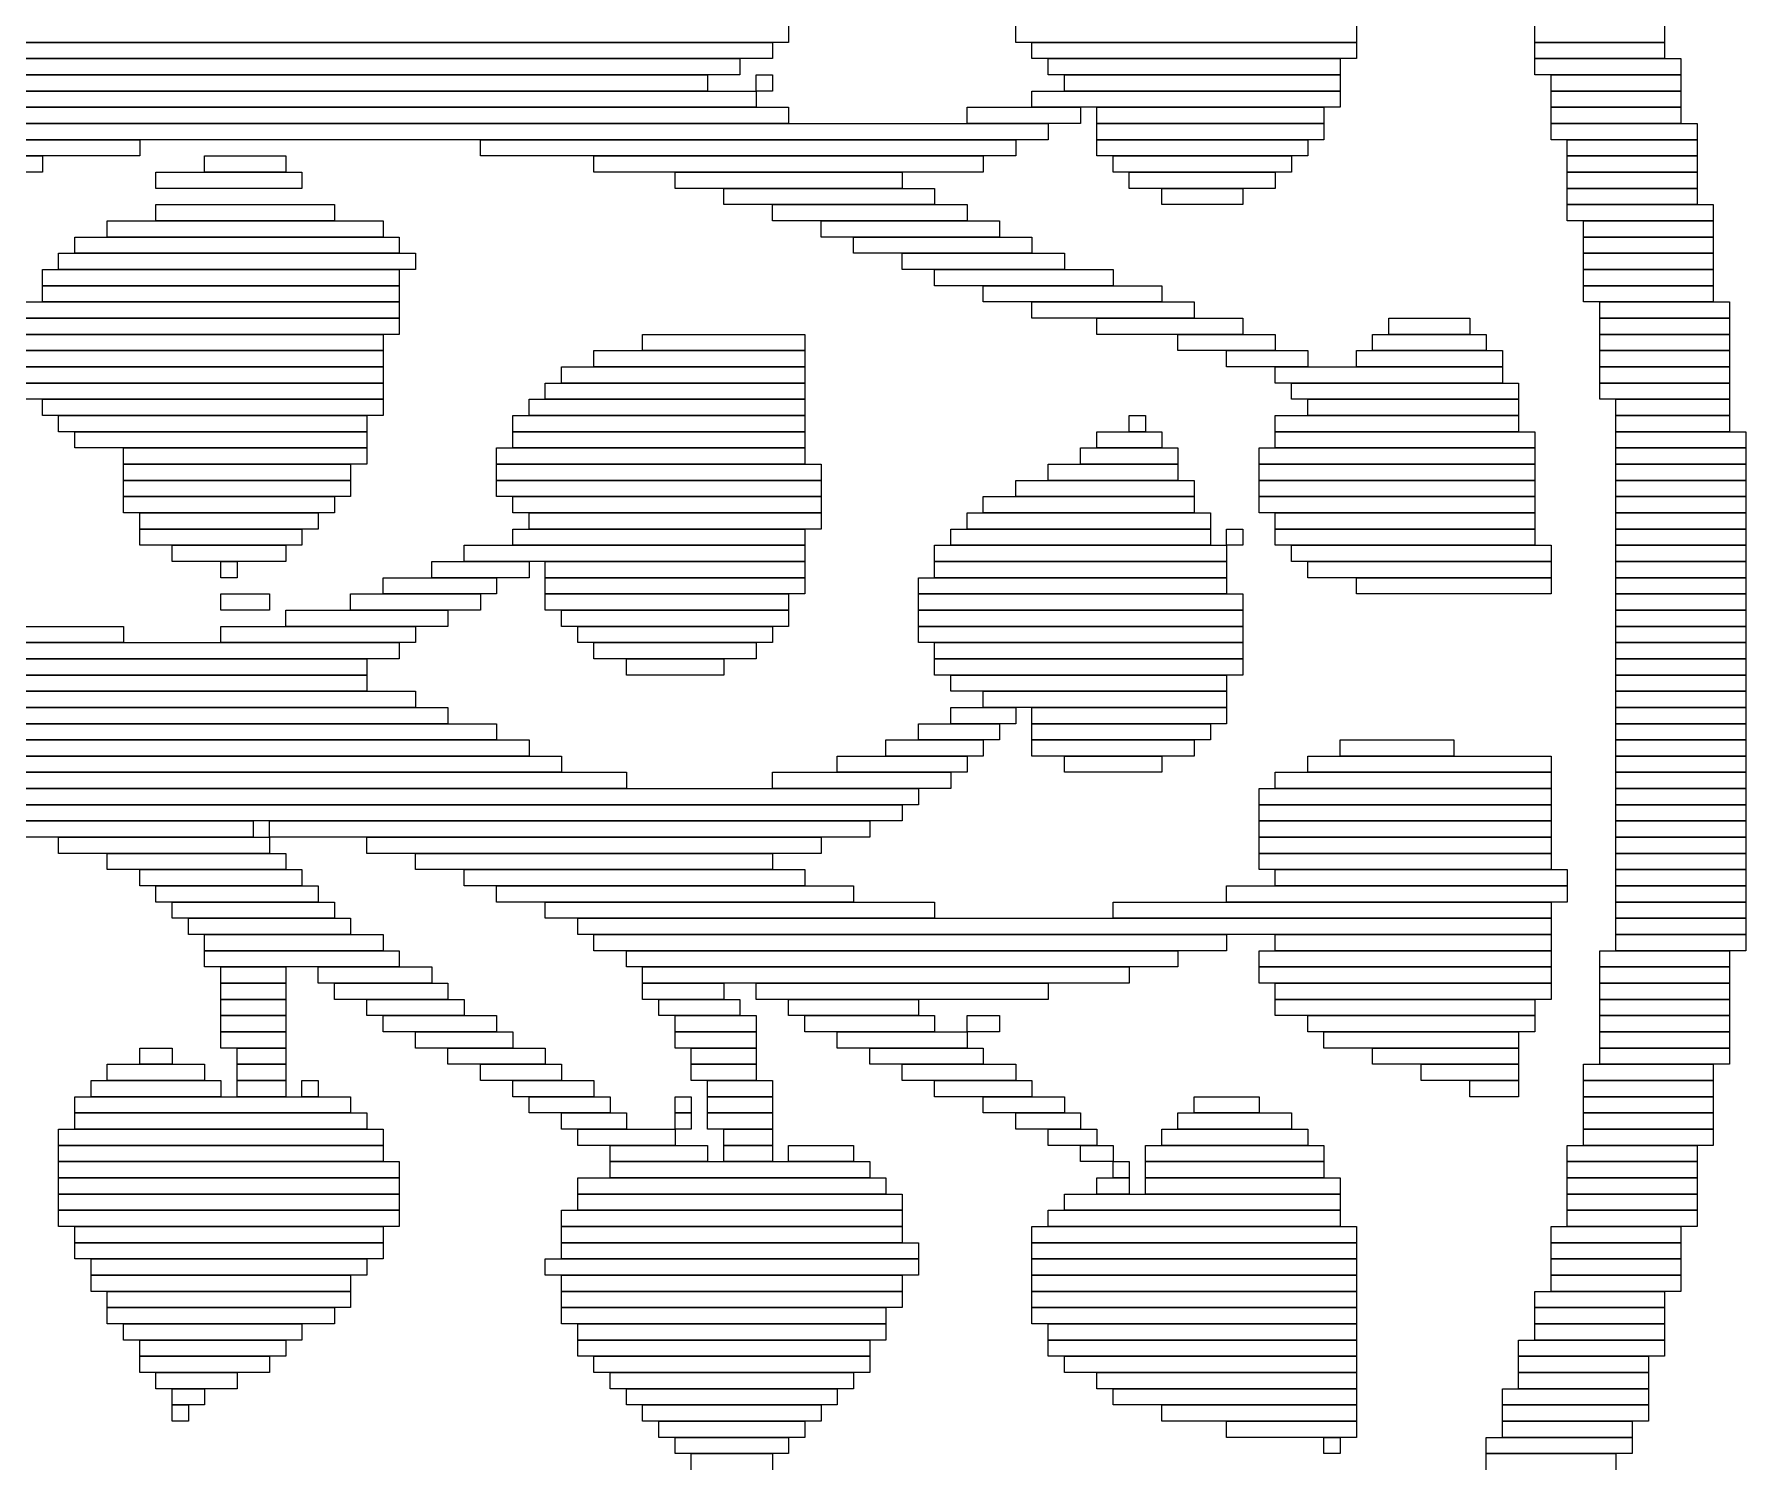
# Model space of a CAD drawing. Extents: x 365 to 658, y 364 to 660.
# Drawn here: x 552.5 to 658, y 463.5 to 551.5 of the extents above; entities that cross this region are included whole.
import ezdxf

# ---------------------------------------------------------------- set-up
doc = ezdxf.new("R2010")
doc.units = 0

msp = doc.modelspace()

# ---------------------------------------------------------------- linework, layer by layer
for p, q in [((599, 552), (599, 551)), ((613, 551), (613, 552)), ((634, 552), (634, 551)), ((645, 551), (645, 552)), ((653, 552), (653, 551)), ((542, 551), (598, 551)), ((599, 551), (546, 551)), ((598, 551), (598, 550)), ((634, 551), (613, 551)), ((614, 551), (634, 551)), ((614, 550), (614, 551)), ((634, 551), (634, 550)), ((653, 551), (645, 551)), ((645, 551), (653, 551)), ((645, 550), (645, 551)), ((653, 551), (653, 550)), ((539, 550), (596, 550)), ((598, 550), (542, 550)), ((596, 550), (596, 549)), ((634, 550), (614, 550)), ((615, 550), (633, 550)), ((615, 549), (615, 550)), ((633, 550), (633, 549)), ((653, 550), (645, 550)), ((645, 550), (654, 550)), ((645, 549), (645, 550)), ((654, 550), (654, 549)), ((521, 549), (594, 549)), ((596, 549), (539, 549)), ((594, 549), (594, 548)), ((597, 549), (598, 549)), ((597, 548), (597, 549)), ((598, 549), (598, 548)), ((633, 549), (615, 549)), ((616, 549), (633, 549)), ((616, 548), (616, 549)), ((633, 549), (633, 548)), ((654, 549), (645, 549)), ((646, 549), (654, 549)), ((646, 548), (646, 549)), ((654, 549), (654, 548)), ((594, 548), (521, 548)), ((521, 548), (597, 548)), ((598, 548), (597, 548)), ((597, 548), (597, 547)), ((614, 548), (633, 548)), ((614, 547), (614, 548)), ((633, 548), (616, 548)), ((633, 548), (633, 547)), ((654, 548), (646, 548)), ((646, 548), (654, 548)), ((646, 547), (646, 548)), ((654, 548), (654, 547)), ((597, 547), (521, 547)), ((521, 547), (599, 547)), ((599, 547), (599, 546)), ((610, 547), (617, 547)), ((610, 546), (610, 547)), ((633, 547), (614, 547)), ((617, 547), (617, 546)), ((618, 547), (632, 547)), ((618, 546), (618, 547)), ((632, 547), (632, 546)), ((654, 547), (646, 547)), ((646, 547), (654, 547)), ((646, 546), (646, 547)), ((654, 547), (654, 546)), ((520, 546), (615, 546)), ((599, 546), (521, 546)), ((617, 546), (610, 546)), ((615, 546), (615, 545)), ((632, 546), (618, 546)), ((618, 546), (632, 546)), ((618, 545), (618, 546)), ((632, 546), (632, 545)), ((654, 546), (646, 546)), ((646, 546), (655, 546)), ((646, 545), (646, 546)), ((655, 546), (655, 545)), ((519, 545), (559, 545)), ((615, 545), (520, 545)), ((559, 545), (559, 544)), ((580, 545), (613, 545)), ((580, 544), (580, 545)), ((613, 545), (613, 544)), ((632, 545), (618, 545)), ((618, 545), (631, 545)), ((618, 544), (618, 545)), ((631, 545), (631, 544)), ((655, 545), (646, 545)), ((647, 545), (655, 545)), ((647, 544), (647, 545)), ((655, 545), (655, 544)), ((559, 544), (519, 544)), ((519, 544), (553, 544)), ((553, 544), (553, 543)), ((563, 544), (568, 544)), ((563, 543), (563, 544)), ((568, 544), (568, 543)), ((613, 544), (580, 544)), ((587, 544), (611, 544)), ((587, 543), (587, 544)), ((611, 544), (611, 543)), ((631, 544), (618, 544)), ((619, 544), (630, 544)), ((619, 543), (619, 544)), ((630, 544), (630, 543)), ((655, 544), (647, 544)), ((647, 544), (655, 544)), ((647, 543), (647, 544)), ((655, 544), (655, 543)), ((553, 543), (519, 543)), ((560, 543), (569, 543)), ((560, 542), (560, 543)), ((568, 543), (563, 543)), ((569, 543), (569, 542)), ((611, 543), (587, 543)), ((592, 543), (606, 543)), ((592, 542), (592, 543)), ((606, 543), (606, 542)), ((630, 543), (619, 543)), ((620, 543), (629, 543)), ((620, 542), (620, 543)), ((629, 543), (629, 542)), ((655, 543), (647, 543)), ((647, 543), (655, 543)), ((647, 542), (647, 543)), ((655, 543), (655, 542)), ((569, 542), (560, 542)), ((606, 542), (592, 542)), ((595, 542), (608, 542)), ((595, 541), (595, 542)), ((608, 542), (608, 541)), ((629, 542), (620, 542)), ((622, 542), (627, 542)), ((622, 541), (622, 542)), ((627, 542), (627, 541)), ((655, 542), (647, 542)), ((647, 542), (655, 542)), ((647, 541), (647, 542)), ((655, 542), (655, 541)), ((560, 541), (571, 541)), ((560, 540), (560, 541)), ((571, 541), (571, 540)), ((608, 541), (595, 541)), ((598, 541), (610, 541)), ((598, 540), (598, 541)), ((610, 541), (610, 540)), ((627, 541), (622, 541)), ((655, 541), (647, 541)), ((647, 541), (656, 541)), ((647, 540), (647, 541)), ((656, 541), (656, 540)), ((557, 540), (574, 540)), ((557, 539), (557, 540)), ((571, 540), (560, 540)), ((574, 540), (574, 539)), ((610, 540), (598, 540)), ((601, 540), (612, 540)), ((601, 539), (601, 540)), ((612, 540), (612, 539)), ((656, 540), (647, 540)), ((648, 540), (656, 540)), ((648, 539), (648, 540)), ((656, 540), (656, 539)), ((555, 539), (575, 539)), ((555, 538), (555, 539)), ((574, 539), (557, 539)), ((575, 539), (575, 538)), ((612, 539), (601, 539)), ((603, 539), (614, 539)), ((603, 538), (603, 539)), ((614, 539), (614, 538)), ((656, 539), (648, 539)), ((648, 539), (656, 539)), ((648, 538), (648, 539)), ((656, 539), (656, 538)), ((553, 537), (575, 537)), ((553, 536), (553, 537)), ((554, 538), (576, 538)), ((554, 537), (554, 538)), ((576, 537), (554, 537)), ((575, 538), (555, 538)), ((575, 537), (575, 536)), ((576, 538), (576, 537)), ((614, 538), (603, 538)), ((606, 538), (616, 538)), ((606, 537), (606, 538)), ((616, 537), (606, 537)), ((608, 537), (619, 537)), ((608, 536), (608, 537)), ((616, 538), (616, 537)), ((619, 537), (619, 536)), ((656, 538), (648, 538)), ((648, 538), (656, 538)), ((648, 537), (648, 538)), ((656, 537), (648, 537)), ((648, 537), (656, 537)), ((648, 536), (648, 537)), ((656, 538), (656, 537)), ((656, 537), (656, 536)), ((575, 536), (553, 536)), ((553, 536), (575, 536)), ((553, 535), (553, 536)), ((575, 536), (575, 535)), ((619, 536), (608, 536)), ((611, 536), (622, 536)), ((611, 535), (611, 536)), ((622, 536), (622, 535)), ((656, 536), (648, 536)), ((648, 536), (656, 536)), ((648, 535), (648, 536)), ((656, 536), (656, 535)), ((552, 535), (575, 535)), ((575, 535), (553, 535)), ((575, 535), (575, 534)), ((622, 535), (611, 535)), ((614, 535), (624, 535)), ((614, 534), (614, 535)), ((624, 535), (624, 534)), ((656, 535), (648, 535)), ((649, 535), (657, 535)), ((649, 534), (649, 535)), ((657, 535), (657, 534)), ((575, 534), (552, 534)), ((552, 534), (575, 534)), ((575, 534), (575, 533)), ((624, 534), (614, 534)), ((618, 534), (627, 534)), ((618, 533), (618, 534)), ((627, 534), (627, 533)), ((636, 534), (641, 534)), ((636, 533), (636, 534)), ((641, 534), (641, 533)), ((657, 534), (649, 534)), ((649, 534), (657, 534)), ((649, 533), (649, 534)), ((657, 534), (657, 533)), ((575, 533), (552, 533)), ((552, 533), (574, 533)), ((574, 533), (574, 532)), ((590, 533), (600, 533)), ((590, 532), (590, 533)), ((600, 533), (600, 532)), ((627, 533), (618, 533)), ((623, 533), (629, 533)), ((623, 532), (623, 533)), ((629, 533), (629, 532)), ((635, 533), (642, 533)), ((635, 532), (635, 533)), ((641, 533), (636, 533)), ((642, 533), (642, 532)), ((657, 533), (649, 533)), ((649, 533), (657, 533)), ((649, 532), (649, 533)), ((657, 533), (657, 532)), ((574, 532), (552, 532)), ((552, 532), (574, 532)), ((574, 532), (574, 531)), ((587, 532), (600, 532)), ((587, 531), (587, 532)), ((600, 532), (590, 532)), ((600, 532), (600, 531)), ((629, 532), (623, 532)), ((626, 532), (631, 532)), ((626, 531), (626, 532)), ((631, 532), (631, 531)), ((634, 532), (643, 532)), ((634, 531), (634, 532)), ((642, 532), (635, 532)), ((643, 532), (643, 531)), ((657, 532), (649, 532)), ((649, 532), (657, 532)), ((649, 531), (649, 532)), ((657, 532), (657, 531)), ((574, 531), (552, 531)), ((552, 531), (574, 531)), ((574, 531), (574, 530)), ((585, 531), (600, 531)), ((585, 530), (585, 531)), ((600, 531), (587, 531)), ((600, 531), (600, 530)), ((631, 531), (626, 531)), ((629, 531), (643, 531)), ((629, 530), (629, 531)), ((643, 531), (634, 531)), ((643, 531), (643, 530)), ((657, 531), (649, 531)), ((649, 531), (657, 531)), ((649, 530), (649, 531)), ((657, 531), (657, 530)), ((574, 530), (552, 530)), ((552, 530), (574, 530)), ((574, 530), (574, 529)), ((584, 530), (600, 530)), ((584, 529), (584, 530)), ((600, 530), (585, 530)), ((600, 530), (600, 529)), ((643, 530), (629, 530)), ((630, 530), (644, 530)), ((630, 529), (630, 530)), ((644, 530), (644, 529)), ((657, 530), (649, 530)), ((649, 530), (657, 530)), ((649, 529), (649, 530)), ((657, 530), (657, 529)), ((574, 529), (552, 529)), ((553, 529), (574, 529)), ((553, 528), (553, 529)), ((574, 529), (574, 528)), ((583, 529), (600, 529)), ((583, 528), (583, 529)), ((600, 529), (584, 529)), ((600, 529), (600, 528)), ((644, 529), (630, 529)), ((631, 529), (644, 529)), ((631, 528), (631, 529)), ((644, 529), (644, 528)), ((657, 529), (649, 529)), ((650, 529), (657, 529)), ((650, 528), (650, 529)), ((657, 529), (657, 528)), ((574, 528), (553, 528)), ((554, 528), (573, 528)), ((554, 527), (554, 528)), ((573, 528), (573, 527)), ((582, 528), (600, 528)), ((582, 527), (582, 528)), ((600, 528), (583, 528)), ((600, 528), (600, 527)), ((620, 528), (621, 528)), ((620, 527), (620, 528)), ((621, 528), (621, 527)), ((629, 528), (644, 528)), ((629, 527), (629, 528)), ((644, 528), (631, 528)), ((644, 528), (644, 527)), ((657, 528), (650, 528)), ((650, 528), (657, 528)), ((650, 527), (650, 528)), ((657, 528), (657, 527)), ((573, 527), (554, 527)), ((555, 527), (573, 527)), ((555, 526), (555, 527)), ((573, 527), (573, 526)), ((600, 527), (582, 527)), ((582, 527), (600, 527)), ((582, 526), (582, 527)), ((600, 527), (600, 526)), ((618, 527), (622, 527)), ((618, 526), (618, 527)), ((621, 527), (620, 527)), ((622, 527), (622, 526)), ((644, 527), (629, 527)), ((629, 527), (645, 527)), ((629, 526), (629, 527)), ((645, 527), (645, 526)), ((657, 527), (650, 527)), ((650, 527), (658, 527)), ((650, 526), (650, 527)), ((658, 527), (658, 526)), ((573, 526), (555, 526)), ((558, 526), (573, 526)), ((558, 525), (558, 526)), ((573, 526), (573, 525)), ((581, 526), (600, 526)), ((581, 525), (581, 526)), ((600, 526), (582, 526)), ((600, 526), (600, 525)), ((617, 526), (623, 526)), ((617, 525), (617, 526)), ((622, 526), (618, 526)), ((623, 526), (623, 525)), ((628, 526), (645, 526)), ((628, 525), (628, 526)), ((645, 526), (629, 526)), ((645, 526), (645, 525)), ((658, 526), (650, 526)), ((650, 526), (658, 526)), ((650, 525), (650, 526)), ((658, 526), (658, 525)), ((573, 525), (558, 525)), ((558, 525), (572, 525)), ((558, 524), (558, 525)), ((572, 525), (572, 524)), ((600, 525), (581, 525)), ((581, 525), (601, 525)), ((581, 524), (581, 525)), ((601, 525), (601, 524)), ((615, 525), (623, 525)), ((615, 524), (615, 525)), ((623, 525), (617, 525)), ((623, 525), (623, 524)), ((645, 525), (628, 525)), ((628, 525), (645, 525)), ((628, 524), (628, 525)), ((645, 525), (645, 524)), ((658, 525), (650, 525)), ((650, 525), (658, 525)), ((650, 524), (650, 525)), ((658, 525), (658, 524)), ((572, 524), (558, 524)), ((558, 524), (572, 524)), ((558, 523), (558, 524)), ((572, 524), (572, 523)), ((601, 524), (581, 524)), ((581, 524), (601, 524)), ((581, 523), (581, 524)), ((601, 524), (601, 523)), ((613, 524), (624, 524)), ((613, 523), (613, 524)), ((623, 524), (615, 524)), ((624, 524), (624, 523)), ((645, 524), (628, 524)), ((628, 524), (645, 524)), ((628, 523), (628, 524)), ((645, 524), (645, 523)), ((658, 524), (650, 524)), ((650, 524), (658, 524)), ((650, 523), (650, 524)), ((658, 524), (658, 523)), ((572, 523), (558, 523)), ((558, 523), (571, 523)), ((558, 522), (558, 523)), ((571, 523), (571, 522)), ((601, 523), (581, 523)), ((582, 523), (601, 523)), ((582, 522), (582, 523)), ((601, 523), (601, 522)), ((611, 523), (624, 523)), ((611, 522), (611, 523)), ((624, 523), (613, 523)), ((624, 523), (624, 522)), ((645, 523), (628, 523)), ((628, 523), (645, 523)), ((628, 522), (628, 523)), ((645, 523), (645, 522)), ((658, 523), (650, 523)), ((650, 523), (658, 523)), ((650, 522), (650, 523)), ((658, 523), (658, 522)), ((571, 522), (558, 522)), ((559, 522), (570, 522)), ((559, 521), (559, 522)), ((570, 522), (570, 521)), ((601, 522), (582, 522)), ((583, 522), (601, 522)), ((583, 521), (583, 522)), ((601, 522), (601, 521)), ((610, 522), (625, 522)), ((610, 521), (610, 522)), ((624, 522), (611, 522)), ((625, 522), (625, 521)), ((645, 522), (628, 522)), ((629, 522), (645, 522)), ((629, 521), (629, 522)), ((645, 522), (645, 521)), ((658, 522), (650, 522)), ((650, 522), (658, 522)), ((650, 521), (650, 522)), ((658, 522), (658, 521)), ((570, 521), (559, 521)), ((559, 521), (569, 521)), ((559, 520), (559, 521)), ((569, 521), (569, 520)), ((582, 521), (600, 521)), ((582, 520), (582, 521)), ((601, 521), (583, 521)), ((600, 521), (600, 520)), ((609, 521), (625, 521)), ((609, 520), (609, 521)), ((625, 521), (610, 521)), ((625, 521), (625, 520)), ((626, 521), (627, 521)), ((626, 520), (626, 521)), ((627, 521), (627, 520)), ((645, 521), (629, 521)), ((629, 521), (645, 521)), ((629, 520), (629, 521)), ((645, 521), (645, 520)), ((658, 521), (650, 521)), ((650, 521), (658, 521)), ((650, 520), (650, 521)), ((658, 521), (658, 520)), ((569, 520), (559, 520)), ((561, 520), (568, 520)), ((561, 519), (561, 520)), ((568, 520), (568, 519)), ((579, 520), (600, 520)), ((579, 519), (579, 520)), ((600, 520), (582, 520)), ((600, 520), (600, 519)), ((608, 520), (626, 520)), ((608, 519), (608, 520)), ((625, 520), (609, 520)), ((627, 520), (626, 520)), ((626, 520), (626, 519)), ((645, 520), (629, 520)), ((630, 520), (646, 520)), ((630, 519), (630, 520)), ((646, 520), (646, 519)), ((658, 520), (650, 520)), ((650, 520), (658, 520)), ((650, 519), (650, 520)), ((658, 520), (658, 519)), ((568, 519), (561, 519)), ((564, 519), (565, 519)), ((564, 518), (564, 519)), ((565, 519), (565, 518)), ((577, 519), (583, 519)), ((577, 518), (577, 519)), ((600, 519), (579, 519)), ((583, 519), (583, 518)), ((584, 519), (600, 519)), ((584, 518), (584, 519)), ((600, 519), (600, 518)), ((626, 519), (608, 519)), ((608, 519), (626, 519)), ((608, 518), (608, 519)), ((626, 519), (626, 518)), ((646, 519), (630, 519)), ((631, 519), (646, 519)), ((631, 518), (631, 519)), ((646, 519), (646, 518)), ((658, 519), (650, 519)), ((650, 519), (658, 519)), ((650, 518), (650, 519)), ((658, 519), (658, 518)), ((565, 518), (564, 518)), ((564, 517), (567, 517)), ((564, 516), (564, 517)), ((567, 517), (567, 516)), ((572, 517), (580, 517)), ((572, 516), (572, 517)), ((574, 518), (581, 518)), ((574, 517), (574, 518)), ((581, 517), (574, 517)), ((583, 518), (577, 518)), ((580, 517), (580, 516)), ((581, 518), (581, 517)), ((600, 518), (584, 518)), ((584, 518), (600, 518)), ((584, 517), (584, 518)), ((600, 517), (584, 517)), ((584, 517), (599, 517)), ((584, 516), (584, 517)), ((599, 517), (599, 516)), ((600, 518), (600, 517)), ((607, 518), (626, 518)), ((607, 517), (607, 518)), ((626, 517), (607, 517)), ((607, 517), (627, 517)), ((607, 516), (607, 517)), ((626, 518), (608, 518)), ((626, 518), (626, 517)), ((627, 517), (627, 516)), ((646, 518), (631, 518)), ((634, 518), (646, 518)), ((634, 517), (634, 518)), ((646, 517), (634, 517)), ((646, 518), (646, 517)), ((658, 518), (650, 518)), ((650, 518), (658, 518)), ((650, 517), (650, 518)), ((658, 517), (650, 517)), ((650, 517), (658, 517)), ((650, 516), (650, 517)), ((658, 518), (658, 517)), ((658, 517), (658, 516)), ((567, 516), (564, 516)), ((568, 516), (578, 516)), ((568, 515), (568, 516)), ((580, 516), (572, 516)), ((578, 516), (578, 515)), ((599, 516), (584, 516)), ((585, 516), (599, 516)), ((585, 515), (585, 516)), ((599, 516), (599, 515)), ((627, 516), (607, 516)), ((607, 516), (627, 516)), ((607, 515), (607, 516)), ((627, 516), (627, 515)), ((658, 516), (650, 516)), ((650, 516), (658, 516)), ((650, 515), (650, 516)), ((658, 516), (658, 515)), ((550, 515), (558, 515)), ((558, 515), (558, 514)), ((564, 515), (576, 515)), ((564, 514), (564, 515)), ((578, 515), (568, 515)), ((576, 515), (576, 514)), ((599, 515), (585, 515)), ((586, 515), (598, 515)), ((586, 514), (586, 515)), ((598, 515), (598, 514)), ((627, 515), (607, 515)), ((607, 515), (627, 515)), ((607, 514), (607, 515)), ((627, 515), (627, 514)), ((658, 515), (650, 515)), ((650, 515), (658, 515)), ((650, 514), (650, 515)), ((658, 515), (658, 514)), ((543, 514), (575, 514)), ((558, 514), (550, 514)), ((576, 514), (564, 514)), ((575, 514), (575, 513)), ((598, 514), (586, 514)), ((587, 514), (597, 514)), ((587, 513), (587, 514)), ((597, 514), (597, 513)), ((627, 514), (607, 514)), ((608, 514), (627, 514)), ((608, 513), (608, 514)), ((627, 514), (627, 513)), ((658, 514), (650, 514)), ((650, 514), (658, 514)), ((650, 513), (650, 514)), ((658, 514), (658, 513)), ((539, 513), (573, 513)), ((575, 513), (543, 513)), ((573, 513), (573, 512)), ((597, 513), (587, 513)), ((589, 513), (595, 513)), ((589, 512), (589, 513)), ((595, 513), (595, 512)), ((627, 513), (608, 513)), ((608, 513), (627, 513)), ((608, 512), (608, 513)), ((627, 513), (627, 512)), ((658, 513), (650, 513)), ((650, 513), (658, 513)), ((650, 512), (650, 513)), ((658, 513), (658, 512)), ((536, 512), (573, 512)), ((573, 512), (539, 512)), ((573, 512), (573, 511)), ((595, 512), (589, 512)), ((627, 512), (608, 512)), ((609, 512), (626, 512)), ((609, 511), (609, 512)), ((626, 512), (626, 511)), ((658, 512), (650, 512)), ((650, 512), (658, 512)), ((650, 511), (650, 512)), ((658, 512), (658, 511)), ((534, 511), (576, 511)), ((573, 511), (536, 511)), ((576, 511), (576, 510)), ((626, 511), (609, 511)), ((611, 511), (626, 511)), ((611, 510), (611, 511)), ((626, 511), (626, 510)), ((658, 511), (650, 511)), ((650, 511), (658, 511)), ((650, 510), (650, 511)), ((658, 511), (658, 510)), ((532, 510), (578, 510)), ((576, 510), (534, 510)), ((578, 510), (578, 509)), ((609, 510), (613, 510)), ((609, 509), (609, 510)), ((626, 510), (611, 510)), ((613, 510), (613, 509)), ((614, 510), (626, 510)), ((614, 509), (614, 510)), ((626, 510), (626, 509)), ((658, 510), (650, 510)), ((650, 510), (658, 510)), ((650, 509), (650, 510)), ((658, 510), (658, 509)), ((530, 509), (581, 509)), ((578, 509), (532, 509)), ((581, 509), (581, 508)), ((607, 509), (612, 509)), ((607, 508), (607, 509)), ((613, 509), (609, 509)), ((612, 509), (612, 508)), ((626, 509), (614, 509)), ((614, 509), (625, 509)), ((614, 508), (614, 509)), ((625, 509), (625, 508)), ((658, 509), (650, 509)), ((650, 509), (658, 509)), ((650, 508), (650, 509)), ((658, 509), (658, 508)), ((529, 508), (583, 508)), ((581, 508), (530, 508)), ((583, 508), (583, 507)), ((605, 508), (611, 508)), ((605, 507), (605, 508)), ((612, 508), (607, 508)), ((611, 508), (611, 507)), ((625, 508), (614, 508)), ((614, 508), (624, 508)), ((614, 507), (614, 508)), ((624, 508), (624, 507)), ((633, 508), (640, 508)), ((633, 507), (633, 508)), ((640, 508), (640, 507)), ((658, 508), (650, 508)), ((650, 508), (658, 508)), ((650, 507), (650, 508)), ((658, 508), (658, 507)), ((527, 507), (585, 507)), ((583, 507), (529, 507)), ((585, 507), (585, 506)), ((602, 507), (610, 507)), ((602, 506), (602, 507)), ((611, 507), (605, 507)), ((610, 507), (610, 506)), ((624, 507), (614, 507)), ((616, 507), (622, 507)), ((616, 506), (616, 507)), ((622, 507), (622, 506)), ((631, 507), (646, 507)), ((631, 506), (631, 507)), ((640, 507), (633, 507)), ((646, 507), (646, 506)), ((658, 507), (650, 507)), ((650, 507), (658, 507)), ((650, 506), (650, 507)), ((658, 507), (658, 506)), ((526, 506), (589, 506)), ((585, 506), (527, 506)), ((589, 506), (589, 505)), ((598, 506), (609, 506)), ((598, 505), (598, 506)), ((610, 506), (602, 506)), ((609, 506), (609, 505)), ((622, 506), (616, 506)), ((629, 506), (646, 506)), ((629, 505), (629, 506)), ((646, 506), (631, 506)), ((646, 506), (646, 505)), ((658, 506), (650, 506)), ((650, 506), (658, 506)), ((650, 505), (650, 506)), ((658, 506), (658, 505)), ((525, 505), (607, 505)), ((589, 505), (526, 505)), ((609, 505), (598, 505)), ((607, 505), (607, 504)), ((628, 505), (646, 505)), ((628, 504), (628, 505)), ((646, 505), (629, 505)), ((646, 505), (646, 504)), ((658, 505), (650, 505)), ((650, 505), (658, 505)), ((650, 504), (650, 505)), ((658, 505), (658, 504)), ((523, 504), (606, 504)), ((607, 504), (525, 504)), ((606, 504), (606, 503)), ((646, 504), (628, 504)), ((628, 504), (646, 504)), ((628, 503), (628, 504)), ((646, 504), (646, 503)), ((658, 504), (650, 504)), ((650, 504), (658, 504)), ((650, 503), (650, 504)), ((658, 504), (658, 503)), ((440, 503), (566, 503)), ((606, 503), (523, 503)), ((566, 503), (566, 502)), ((567, 503), (604, 503)), ((567, 502), (567, 503)), ((604, 503), (604, 502)), ((646, 503), (628, 503)), ((628, 503), (646, 503)), ((628, 502), (628, 503)), ((646, 503), (646, 502)), ((658, 503), (650, 503)), ((650, 503), (658, 503)), ((650, 502), (650, 503)), ((658, 503), (658, 502)), ((566, 502), (440, 502)), ((554, 502), (567, 502)), ((554, 501), (554, 502)), ((604, 502), (567, 502)), ((567, 502), (567, 501)), ((573, 502), (601, 502)), ((573, 501), (573, 502)), ((601, 502), (601, 501)), ((646, 502), (628, 502)), ((628, 502), (646, 502)), ((628, 501), (628, 502)), ((646, 502), (646, 501)), ((658, 502), (650, 502)), ((650, 502), (658, 502)), ((650, 501), (650, 502)), ((658, 502), (658, 501)), ((567, 501), (554, 501)), ((557, 501), (568, 501)), ((557, 500), (557, 501)), ((568, 501), (568, 500)), ((601, 501), (573, 501)), ((576, 501), (598, 501)), ((576, 500), (576, 501)), ((598, 501), (598, 500)), ((646, 501), (628, 501)), ((628, 501), (646, 501)), ((628, 500), (628, 501)), ((646, 501), (646, 500)), ((658, 501), (650, 501)), ((650, 501), (658, 501)), ((650, 500), (650, 501)), ((658, 501), (658, 500)), ((568, 500), (557, 500)), ((559, 500), (569, 500)), ((559, 499), (559, 500)), ((569, 500), (569, 499)), ((598, 500), (576, 500)), ((579, 500), (600, 500)), ((579, 499), (579, 500)), ((600, 500), (600, 499)), ((646, 500), (628, 500)), ((629, 500), (647, 500)), ((629, 499), (629, 500)), ((647, 500), (647, 499)), ((658, 500), (650, 500)), ((650, 500), (658, 500)), ((650, 499), (650, 500)), ((658, 500), (658, 499)), ((569, 499), (559, 499)), ((560, 499), (570, 499)), ((560, 498), (560, 499)), ((570, 498), (560, 498)), ((561, 498), (571, 498)), ((561, 497), (561, 498)), ((570, 499), (570, 498)), ((571, 498), (571, 497)), ((600, 499), (579, 499)), ((581, 499), (603, 499)), ((581, 498), (581, 499)), ((603, 498), (581, 498)), ((584, 498), (608, 498)), ((584, 497), (584, 498)), ((603, 499), (603, 498)), ((608, 498), (608, 497)), ((619, 498), (646, 498)), ((619, 497), (619, 498)), ((626, 499), (647, 499)), ((626, 498), (626, 499)), ((647, 498), (626, 498)), ((647, 499), (629, 499)), ((646, 498), (646, 497)), ((647, 499), (647, 498)), ((658, 499), (650, 499)), ((650, 499), (658, 499)), ((650, 498), (650, 499)), ((658, 498), (650, 498)), ((650, 498), (658, 498)), ((650, 497), (650, 498)), ((658, 499), (658, 498)), ((658, 498), (658, 497)), ((571, 497), (561, 497)), ((562, 497), (572, 497)), ((562, 496), (562, 497)), ((572, 497), (572, 496)), ((608, 497), (584, 497)), ((586, 497), (646, 497)), ((586, 496), (586, 497)), ((646, 497), (619, 497)), ((646, 497), (646, 496)), ((658, 497), (650, 497)), ((650, 497), (658, 497)), ((650, 496), (650, 497)), ((658, 497), (658, 496)), ((572, 496), (562, 496)), ((563, 496), (574, 496)), ((563, 495), (563, 496)), ((574, 496), (574, 495)), ((646, 496), (586, 496)), ((587, 496), (626, 496)), ((587, 495), (587, 496)), ((626, 496), (626, 495)), ((629, 496), (646, 496)), ((629, 495), (629, 496)), ((646, 496), (646, 495)), ((658, 496), (650, 496)), ((650, 496), (658, 496)), ((650, 495), (650, 496)), ((658, 496), (658, 495)), ((574, 495), (563, 495)), ((563, 495), (575, 495)), ((563, 494), (563, 495)), ((575, 495), (575, 494)), ((626, 495), (587, 495)), ((589, 495), (623, 495)), ((589, 494), (589, 495)), ((623, 495), (623, 494)), ((628, 495), (646, 495)), ((628, 494), (628, 495)), ((646, 495), (629, 495)), ((646, 495), (646, 494)), ((649, 495), (657, 495)), ((649, 494), (649, 495)), ((658, 495), (650, 495)), ((657, 495), (657, 494)), ((575, 494), (563, 494)), ((564, 494), (568, 494)), ((564, 493), (564, 494)), ((568, 494), (568, 493)), ((570, 494), (577, 494)), ((570, 493), (570, 494)), ((577, 494), (577, 493)), ((623, 494), (589, 494)), ((590, 494), (620, 494)), ((590, 493), (590, 494)), ((620, 494), (620, 493)), ((646, 494), (628, 494)), ((628, 494), (646, 494)), ((628, 493), (628, 494)), ((646, 494), (646, 493)), ((657, 494), (649, 494)), ((649, 494), (657, 494)), ((649, 493), (649, 494)), ((657, 494), (657, 493)), ((568, 493), (564, 493)), ((564, 493), (568, 493)), ((564, 492), (564, 493)), ((568, 493), (568, 492)), ((577, 493), (570, 493)), ((571, 493), (578, 493)), ((571, 492), (571, 493)), ((578, 493), (578, 492)), ((620, 493), (590, 493)), ((590, 493), (595, 493)), ((590, 492), (590, 493)), ((595, 493), (595, 492)), ((597, 493), (615, 493)), ((597, 492), (597, 493)), ((615, 493), (615, 492)), ((646, 493), (628, 493)), ((629, 493), (646, 493)), ((629, 492), (629, 493)), ((646, 493), (646, 492)), ((657, 493), (649, 493)), ((649, 493), (657, 493)), ((649, 492), (649, 493)), ((657, 493), (657, 492)), ((568, 492), (564, 492)), ((564, 492), (568, 492)), ((564, 491), (564, 492)), ((568, 492), (568, 491)), ((578, 492), (571, 492)), ((573, 492), (579, 492)), ((573, 491), (573, 492)), ((579, 492), (579, 491)), ((595, 492), (590, 492)), ((591, 492), (596, 492)), ((591, 491), (591, 492)), ((596, 492), (596, 491)), ((615, 492), (597, 492)), ((599, 492), (607, 492)), ((599, 491), (599, 492)), ((607, 492), (607, 491)), ((646, 492), (629, 492)), ((629, 492), (645, 492)), ((629, 491), (629, 492)), ((645, 492), (645, 491)), ((657, 492), (649, 492)), ((649, 492), (657, 492)), ((649, 491), (649, 492)), ((657, 492), (657, 491)), ((568, 491), (564, 491)), ((564, 491), (568, 491)), ((564, 490), (564, 491)), ((568, 491), (568, 490)), ((579, 491), (573, 491)), ((574, 491), (581, 491)), ((574, 490), (574, 491)), ((581, 491), (581, 490)), ((596, 491), (591, 491)), ((592, 491), (597, 491)), ((592, 490), (592, 491)), ((597, 491), (597, 490)), ((607, 491), (599, 491)), ((600, 491), (608, 491)), ((600, 490), (600, 491)), ((608, 491), (608, 490)), ((610, 491), (612, 491)), ((610, 490), (610, 491)), ((612, 491), (612, 490)), ((645, 491), (629, 491)), ((631, 491), (645, 491)), ((631, 490), (631, 491)), ((645, 491), (645, 490)), ((657, 491), (649, 491)), ((649, 491), (657, 491)), ((649, 490), (649, 491)), ((657, 491), (657, 490)), ((568, 490), (564, 490)), ((564, 490), (568, 490)), ((564, 489), (564, 490)), ((568, 490), (568, 489)), ((581, 490), (574, 490)), ((576, 490), (582, 490)), ((576, 489), (576, 490)), ((582, 490), (582, 489)), ((597, 490), (592, 490)), ((592, 490), (597, 490)), ((592, 489), (592, 490)), ((597, 490), (597, 489)), ((608, 490), (600, 490)), ((602, 490), (610, 490)), ((602, 489), (602, 490)), ((612, 490), (610, 490)), ((610, 490), (610, 489)), ((645, 490), (631, 490)), ((632, 490), (644, 490)), ((632, 489), (632, 490)), ((644, 490), (644, 489)), ((657, 490), (649, 490)), ((649, 490), (657, 490)), ((649, 489), (649, 490)), ((657, 490), (657, 489)), ((559, 489), (561, 489)), ((559, 488), (559, 489)), ((561, 489), (561, 488)), ((568, 489), (564, 489)), ((565, 489), (568, 489)), ((565, 488), (565, 489)), ((568, 489), (568, 488)), ((582, 489), (576, 489)), ((578, 489), (584, 489)), ((578, 488), (578, 489)), ((584, 489), (584, 488)), ((597, 489), (592, 489)), ((593, 489), (597, 489)), ((593, 488), (593, 489)), ((597, 489), (597, 488)), ((610, 489), (602, 489)), ((604, 489), (611, 489)), ((604, 488), (604, 489)), ((611, 489), (611, 488)), ((644, 489), (632, 489)), ((635, 489), (644, 489)), ((635, 488), (635, 489)), ((644, 489), (644, 488)), ((657, 489), (649, 489)), ((649, 489), (657, 489)), ((649, 488), (649, 489)), ((657, 489), (657, 488)), ((557, 488), (563, 488)), ((557, 487), (557, 488)), ((561, 488), (559, 488)), ((563, 488), (563, 487)), ((568, 488), (565, 488)), ((565, 488), (568, 488)), ((565, 487), (565, 488)), ((568, 488), (568, 487)), ((584, 488), (578, 488)), ((580, 488), (585, 488)), ((580, 487), (580, 488)), ((585, 488), (585, 487)), ((597, 488), (593, 488)), ((593, 488), (597, 488)), ((593, 487), (593, 488)), ((597, 488), (597, 487)), ((611, 488), (604, 488)), ((606, 488), (613, 488)), ((606, 487), (606, 488)), ((613, 488), (613, 487)), ((644, 488), (635, 488)), ((638, 488), (644, 488)), ((638, 487), (638, 488)), ((644, 488), (644, 487)), ((648, 488), (656, 488)), ((648, 487), (648, 488)), ((657, 488), (649, 488)), ((656, 488), (656, 487)), ((556, 487), (564, 487)), ((556, 486), (556, 487)), ((563, 487), (557, 487)), ((564, 487), (564, 486)), ((568, 487), (565, 487)), ((565, 487), (568, 487)), ((565, 486), (565, 487)), ((568, 487), (568, 486)), ((569, 487), (570, 487)), ((569, 486), (569, 487)), ((570, 487), (570, 486)), ((585, 487), (580, 487)), ((582, 487), (587, 487)), ((582, 486), (582, 487)), ((587, 487), (587, 486)), ((597, 487), (593, 487)), ((594, 487), (598, 487)), ((594, 486), (594, 487)), ((598, 487), (598, 486)), ((613, 487), (606, 487)), ((608, 487), (614, 487)), ((608, 486), (608, 487)), ((614, 487), (614, 486)), ((644, 487), (638, 487)), ((641, 487), (644, 487)), ((641, 486), (641, 487)), ((644, 487), (644, 486)), ((656, 487), (648, 487)), ((648, 487), (656, 487)), ((648, 486), (648, 487)), ((656, 487), (656, 486)), ((555, 486), (572, 486)), ((555, 485), (555, 486)), ((564, 486), (556, 486)), ((568, 486), (565, 486)), ((570, 486), (569, 486)), ((572, 486), (572, 485)), ((587, 486), (582, 486)), ((583, 486), (588, 486)), ((583, 485), (583, 486)), ((588, 486), (588, 485)), ((592, 486), (593, 486)), ((592, 485), (592, 486)), ((593, 486), (593, 485)), ((598, 486), (594, 486)), ((594, 486), (598, 486)), ((594, 485), (594, 486)), ((598, 486), (598, 485)), ((614, 486), (608, 486)), ((611, 486), (616, 486)), ((611, 485), (611, 486)), ((616, 486), (616, 485)), ((624, 486), (628, 486)), ((624, 485), (624, 486)), ((628, 486), (628, 485)), ((644, 486), (641, 486)), ((656, 486), (648, 486)), ((648, 486), (656, 486)), ((648, 485), (648, 486)), ((656, 486), (656, 485)), ((572, 485), (555, 485)), ((555, 485), (573, 485)), ((555, 484), (555, 485)), ((573, 485), (573, 484)), ((588, 485), (583, 485)), ((585, 485), (589, 485)), ((585, 484), (585, 485)), ((589, 485), (589, 484)), ((593, 485), (592, 485)), ((592, 485), (593, 485)), ((592, 484), (592, 485)), ((593, 485), (593, 484)), ((598, 485), (594, 485)), ((594, 485), (598, 485)), ((594, 484), (594, 485)), ((598, 485), (598, 484)), ((616, 485), (611, 485)), ((613, 485), (617, 485)), ((613, 484), (613, 485)), ((617, 485), (617, 484)), ((623, 485), (630, 485)), ((623, 484), (623, 485)), ((628, 485), (624, 485)), ((630, 485), (630, 484)), ((656, 485), (648, 485)), ((648, 485), (656, 485)), ((648, 484), (648, 485)), ((656, 485), (656, 484)), ((554, 484), (574, 484)), ((554, 483), (554, 484)), ((573, 484), (555, 484)), ((574, 484), (574, 483)), ((589, 484), (585, 484)), ((586, 484), (592, 484)), ((586, 483), (586, 484)), ((593, 484), (592, 484)), ((592, 484), (592, 483)), ((598, 484), (594, 484)), ((595, 484), (598, 484)), ((595, 483), (595, 484)), ((598, 484), (598, 483)), ((617, 484), (613, 484)), ((615, 484), (618, 484)), ((615, 483), (615, 484)), ((618, 484), (618, 483)), ((622, 484), (631, 484)), ((622, 483), (622, 484)), ((630, 484), (623, 484)), ((631, 484), (631, 483)), ((656, 484), (648, 484)), ((648, 484), (656, 484)), ((648, 483), (648, 484)), ((656, 484), (656, 483)), ((574, 483), (554, 483)), ((554, 483), (574, 483)), ((554, 482), (554, 483)), ((574, 483), (574, 482)), ((592, 483), (586, 483)), ((588, 483), (594, 483)), ((588, 482), (588, 483)), ((594, 483), (594, 482)), ((598, 483), (595, 483)), ((595, 483), (598, 483)), ((595, 482), (595, 483)), ((598, 483), (598, 482)), ((599, 483), (603, 483)), ((599, 482), (599, 483)), ((603, 483), (603, 482)), ((618, 483), (615, 483)), ((617, 483), (619, 483)), ((617, 482), (617, 483)), ((619, 483), (619, 482)), ((621, 483), (632, 483)), ((621, 482), (621, 483)), ((631, 483), (622, 483)), ((632, 483), (632, 482)), ((647, 483), (655, 483)), ((647, 482), (647, 483)), ((656, 483), (648, 483)), ((655, 483), (655, 482)), ((574, 482), (554, 482)), ((554, 482), (575, 482)), ((554, 481), (554, 482)), ((575, 482), (575, 481)), ((594, 482), (588, 482)), ((588, 482), (604, 482)), ((588, 481), (588, 482)), ((598, 482), (595, 482)), ((603, 482), (599, 482)), ((604, 482), (604, 481)), ((619, 482), (617, 482)), ((619, 482), (620, 482)), ((619, 481), (619, 482)), ((620, 482), (620, 481)), ((632, 482), (621, 482)), ((621, 482), (632, 482)), ((621, 481), (621, 482)), ((632, 482), (632, 481)), ((655, 482), (647, 482)), ((647, 482), (655, 482)), ((647, 481), (647, 482)), ((655, 482), (655, 481)), ((575, 481), (554, 481)), ((554, 481), (575, 481)), ((554, 480), (554, 481)), ((575, 481), (575, 480)), ((586, 481), (605, 481)), ((586, 480), (586, 481)), ((604, 481), (588, 481)), ((605, 481), (605, 480)), ((618, 481), (620, 481)), ((618, 480), (618, 481)), ((620, 481), (619, 481)), ((620, 481), (620, 480)), ((632, 481), (621, 481)), ((621, 481), (633, 481)), ((621, 480), (621, 481)), ((633, 481), (633, 480)), ((655, 481), (647, 481)), ((647, 481), (655, 481)), ((647, 480), (647, 481)), ((655, 481), (655, 480)), ((575, 480), (554, 480)), ((554, 480), (575, 480)), ((554, 479), (554, 480)), ((575, 479), (554, 479)), ((554, 479), (575, 479)), ((554, 478), (554, 479)), ((575, 480), (575, 479)), ((575, 479), (575, 478)), ((585, 479), (606, 479)), ((585, 478), (585, 479)), ((605, 480), (586, 480)), ((586, 480), (606, 480)), ((586, 479), (586, 480)), ((606, 479), (586, 479)), ((606, 480), (606, 479)), ((606, 479), (606, 478)), ((615, 479), (633, 479)), ((615, 478), (615, 479)), ((616, 480), (633, 480)), ((616, 479), (616, 480)), ((633, 479), (616, 479)), ((620, 480), (618, 480)), ((633, 480), (621, 480)), ((633, 480), (633, 479)), ((633, 479), (633, 478)), ((655, 480), (647, 480)), ((647, 480), (655, 480)), ((647, 479), (647, 480)), ((655, 479), (647, 479)), ((647, 479), (655, 479)), ((647, 478), (647, 479)), ((655, 480), (655, 479)), ((655, 479), (655, 478)), ((575, 478), (554, 478)), ((555, 478), (574, 478)), ((555, 477), (555, 478)), ((574, 478), (574, 477)), ((606, 478), (585, 478)), ((585, 478), (606, 478)), ((585, 477), (585, 478)), ((606, 478), (606, 477)), ((614, 478), (634, 478)), ((614, 477), (614, 478)), ((633, 478), (615, 478)), ((634, 478), (634, 477)), ((646, 478), (654, 478)), ((646, 477), (646, 478)), ((655, 478), (647, 478)), ((654, 478), (654, 477)), ((574, 477), (555, 477)), ((555, 477), (574, 477)), ((555, 476), (555, 477)), ((574, 477), (574, 476)), ((606, 477), (585, 477)), ((585, 477), (607, 477)), ((585, 476), (585, 477)), ((607, 477), (607, 476)), ((634, 477), (614, 477)), ((614, 477), (634, 477)), ((614, 476), (614, 477)), ((634, 477), (634, 476)), ((654, 477), (646, 477)), ((646, 477), (654, 477)), ((646, 476), (646, 477)), ((654, 477), (654, 476)), ((574, 476), (555, 476)), ((556, 476), (573, 476)), ((556, 475), (556, 476)), ((573, 476), (573, 475)), ((584, 476), (607, 476)), ((584, 475), (584, 476)), ((607, 476), (585, 476)), ((607, 476), (607, 475)), ((634, 476), (614, 476)), ((614, 476), (634, 476)), ((614, 475), (614, 476)), ((634, 476), (634, 475)), ((654, 476), (646, 476)), ((646, 476), (654, 476)), ((646, 475), (646, 476)), ((654, 476), (654, 475)), ((573, 475), (556, 475)), ((556, 475), (572, 475)), ((556, 474), (556, 475)), ((572, 475), (572, 474)), ((607, 475), (584, 475)), ((585, 475), (606, 475)), ((585, 474), (585, 475)), ((606, 475), (606, 474)), ((634, 475), (614, 475)), ((614, 475), (634, 475)), ((614, 474), (614, 475)), ((634, 475), (634, 474)), ((654, 475), (646, 475)), ((646, 475), (654, 475)), ((646, 474), (646, 475)), ((654, 475), (654, 474)), ((572, 474), (556, 474)), ((557, 474), (572, 474)), ((557, 473), (557, 474)), ((572, 474), (572, 473)), ((606, 474), (585, 474)), ((585, 474), (606, 474)), ((585, 473), (585, 474)), ((606, 474), (606, 473)), ((634, 474), (614, 474)), ((614, 474), (634, 474)), ((614, 473), (614, 474)), ((634, 474), (634, 473)), ((645, 474), (653, 474)), ((645, 473), (645, 474)), ((654, 474), (646, 474)), ((653, 474), (653, 473)), ((572, 473), (557, 473)), ((557, 473), (571, 473)), ((557, 472), (557, 473)), ((571, 473), (571, 472)), ((606, 473), (585, 473)), ((585, 473), (605, 473)), ((585, 472), (585, 473)), ((605, 473), (605, 472)), ((634, 473), (614, 473)), ((614, 473), (634, 473)), ((614, 472), (614, 473)), ((634, 473), (634, 472)), ((653, 473), (645, 473)), ((645, 473), (653, 473)), ((645, 472), (645, 473)), ((653, 473), (653, 472)), ((571, 472), (557, 472)), ((558, 472), (569, 472)), ((558, 471), (558, 472)), ((569, 472), (569, 471)), ((605, 472), (585, 472)), ((586, 472), (605, 472)), ((586, 471), (586, 472)), ((605, 472), (605, 471)), ((634, 472), (614, 472)), ((615, 472), (634, 472)), ((615, 471), (615, 472)), ((634, 472), (634, 471)), ((653, 472), (645, 472)), ((645, 472), (653, 472)), ((645, 471), (645, 472)), ((653, 472), (653, 471)), ((569, 471), (558, 471)), ((559, 471), (568, 471)), ((559, 470), (559, 471)), ((568, 471), (568, 470)), ((605, 471), (586, 471)), ((586, 471), (604, 471)), ((586, 470), (586, 471)), ((604, 471), (604, 470)), ((634, 471), (615, 471)), ((615, 471), (634, 471)), ((615, 470), (615, 471)), ((634, 471), (634, 470)), ((644, 471), (653, 471)), ((644, 470), (644, 471)), ((653, 471), (645, 471)), ((653, 471), (653, 470)), ((568, 470), (559, 470)), ((559, 470), (567, 470)), ((559, 469), (559, 470)), ((567, 470), (567, 469)), ((604, 470), (586, 470)), ((587, 470), (604, 470)), ((587, 469), (587, 470)), ((604, 470), (604, 469)), ((634, 470), (615, 470)), ((616, 470), (634, 470)), ((616, 469), (616, 470)), ((634, 470), (634, 469)), ((653, 470), (644, 470)), ((644, 470), (652, 470)), ((644, 469), (644, 470)), ((652, 470), (652, 469)), ((567, 469), (559, 469)), ((560, 469), (565, 469)), ((560, 468), (560, 469)), ((565, 469), (565, 468)), ((604, 469), (587, 469)), ((588, 469), (603, 469)), ((588, 468), (588, 469)), ((603, 469), (603, 468)), ((634, 469), (616, 469)), ((618, 469), (634, 469)), ((618, 468), (618, 469)), ((634, 469), (634, 468)), ((652, 469), (644, 469)), ((644, 469), (652, 469)), ((644, 468), (644, 469)), ((652, 469), (652, 468)), ((565, 468), (560, 468)), ((561, 468), (563, 468)), ((561, 467), (561, 468)), ((563, 468), (563, 467)), ((603, 468), (588, 468)), ((589, 468), (602, 468)), ((589, 467), (589, 468)), ((602, 468), (602, 467)), ((634, 468), (618, 468)), ((619, 468), (634, 468)), ((619, 467), (619, 468)), ((634, 468), (634, 467)), ((643, 468), (652, 468)), ((643, 467), (643, 468)), ((652, 468), (644, 468)), ((652, 468), (652, 467)), ((563, 467), (561, 467)), ((561, 467), (562, 467)), ((561, 466), (561, 467)), ((562, 467), (562, 466)), ((602, 467), (589, 467)), ((590, 467), (601, 467)), ((590, 466), (590, 467)), ((601, 467), (601, 466)), ((634, 467), (619, 467)), ((622, 467), (634, 467)), ((622, 466), (622, 467)), ((634, 467), (634, 466)), ((652, 467), (643, 467)), ((643, 467), (652, 467)), ((643, 466), (643, 467)), ((652, 467), (652, 466)), ((562, 466), (561, 466)), ((601, 466), (590, 466)), ((591, 466), (600, 466)), ((591, 465), (591, 466)), ((600, 466), (600, 465)), ((634, 466), (622, 466)), ((626, 466), (634, 466)), ((626, 465), (626, 466)), ((634, 466), (634, 465)), ((652, 466), (643, 466)), ((643, 466), (651, 466)), ((643, 465), (643, 466)), ((651, 466), (651, 465)), ((600, 465), (591, 465)), ((592, 465), (599, 465)), ((592, 464), (592, 465)), ((599, 465), (599, 464)), ((634, 465), (626, 465)), ((632, 465), (633, 465)), ((632, 464), (632, 465)), ((633, 465), (633, 464)), ((642, 465), (651, 465)), ((642, 464), (642, 465)), ((651, 465), (643, 465)), ((651, 465), (651, 464)), ((599, 464), (592, 464)), ((593, 464), (598, 464)), ((593, 463), (593, 464)), ((598, 464), (598, 463)), ((633, 464), (632, 464)), ((651, 464), (642, 464)), ((642, 464), (650, 464)), ((642, 463), (642, 464)), ((650, 464), (650, 463))]:
    msp.add_line(p, q)

doc.saveas('drawing.dxf')
